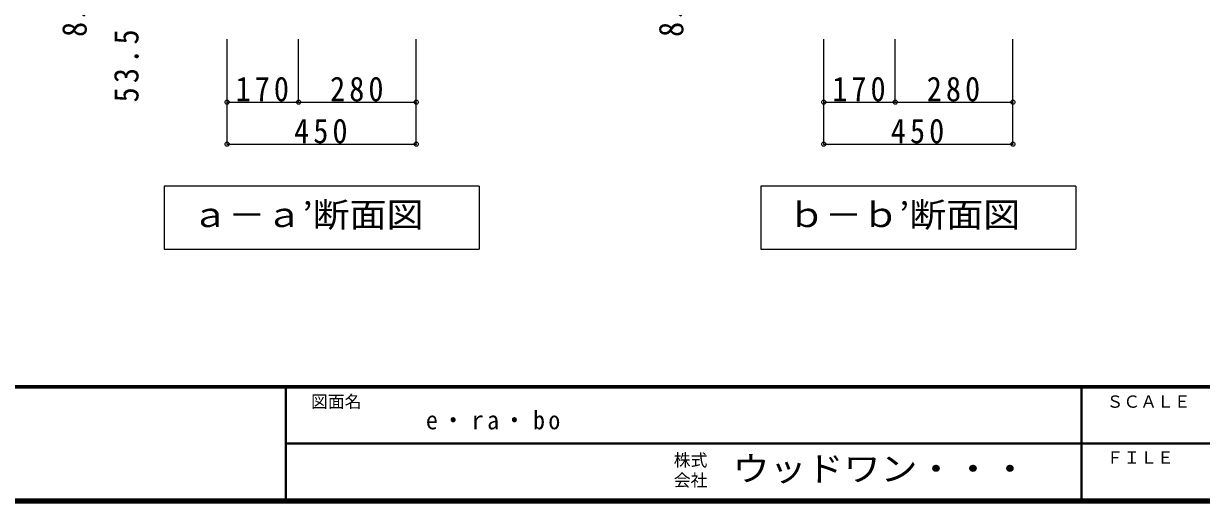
# Model space of a CAD drawing. Units: millimetres, scale not verified. Extents: x -3922 to 3878, y -2932 to 2722.
# Drawn here: x -646 to 2157, y -2864 to -1724 of the extents above; entities that cross this region are included whole.
import ezdxf
from ezdxf.enums import TextEntityAlignment as Align

# ---------------------------------------------------------------- set-up
doc = ezdxf.new("R2010")
doc.units = ezdxf.units.MM
doc.header["$LTSCALE"] = 20
doc.header["$PDMODE"] = 32
doc.header["$PDSIZE"] = 10
for name, color, linetype, lineweight in [('0-A_文字', 7, 'Continuous', 18), ('0-B_寸法', 7, 'Continuous', 9), ('F-1_枠', 6, 'Continuous', 40)]:
    doc.layers.add(name, color=color, linetype=linetype, lineweight=lineweight)
doc.layers.add('F-A_文字', color=7, linetype='Continuous')
doc.styles.add('ＭＳ ゴシック', font='')
doc.styles.get('ＭＳ ゴシック').set_extended_font_data('MS Gothic')

msp = doc.modelspace()

# ---------------------------------------------------------------- linework, layer by layer
at = {"layer": '0-A_文字'}
for p, q in [((438.33, -2111.27), (438.33, -2261.27)), ((1858.33, -2111.27), (1858.33, -2261.27)), ((-311.67, -2261.27), (438.33, -2261.27)), ((1108.33, -2261.27), (1858.33, -2261.27))]:
    msp.add_line(p, q, dxfattribs=at)
for points in [[(438.33, -2111.27), (-311.67, -2111.27), (-311.67, -2261.27)], [(1858.33, -2111.27), (1108.33, -2111.27), (1108.33, -2261.27)]]:
    msp.add_lwpolyline(points, dxfattribs=at)
at = {"layer": '0-B_寸法', "color": 4}
for p, q in [((-161.67, -2011.27), (-161.67, -1761.27)), ((8.33, -1911.27), (8.33, -1761.27)), ((288.33, -2011.27), (288.33, -1761.27)), ((1258.33, -2011.27), (1258.33, -1761.27)), ((1428.33, -1911.27), (1428.33, -1761.27)), ((1708.33, -2011.27), (1708.33, -1761.27)), ((-161.67, -1911.27), (288.33, -1911.27)), ((1258.33, -1911.27), (1708.33, -1911.27)), ((-161.67, -2011.27), (288.33, -2011.27)), ((1258.33, -2011.27), (1708.33, -2011.27))]:
    msp.add_line(p, q, dxfattribs=at)
at = {"layer": '0-B_寸法'}
for p in [(-161.67, -1911.27), (8.33, -1911.27), (288.33, -1911.27), (1258.33, -1911.27), (1428.33, -1911.27), (1708.33, -1911.27), (-161.67, -2011.27), (288.33, -2011.27), (1258.33, -2011.27), (1708.33, -2011.27)]:
    msp.add_point(p, dxfattribs=at)
at = {"layer": 'F-1_枠'}
for p, q in [((3877.97, -2587.71), (-3922.03, -2587.71)), ((3877.97, -2591.04), (-3922.03, -2591.04)), ((-22.03, -2591.04), (-22.03, -2857.71)), ((1871.3, -2591.04), (1871.3, -2857.71)), ((-22.03, -2724.37), (3871.3, -2724.38)), ((3877.97, -2857.71), (-3922.03, -2857.71)), ((3877.97, -2861.04), (-3922.03, -2861.04)), ((3877.97, -2864.37), (-3922.03, -2864.37))]:
    msp.add_line(p, q, dxfattribs=at)

# ---------------------------------------------------------------- texts
at = {"layer": '0-A_文字', "style": 'ＭＳ ゴシック', "width": 1.1}
for s, p in [('ａ－ａ’断面図', (-246.67, -2226.27)), ('ｂ－ｂ’断面図', (1173.33, -2226.27))]:
    msp.add_text(s, height=58.65, dxfattribs=at).set_placement(p, align=Align.BOTTOM_LEFT)
at = {"layer": '0-A_文字', "insert": (311.3, -2691.04), "char_height": 43.99, "attachment_point": 7, "style": 'ＭＳ ゴシック'}
msp.add_mtext('\\T1.28;\\W0.95;e・ra・bo', dxfattribs=at)
at = {"layer": '0-B_寸法', "char_height": 58.65, "attachment_point": 7, "rotation": 90, "style": 'ＭＳ ゴシック'}
for s, insert in [('\\T1.28;\\W0.9;85.5', (-494.99, -1756.02)), ('\\T1.28;\\W0.9;85.5', (925.01, -1756.02)), ('\\T1.28;\\W0.9;53.5', (-371.67, -1911.84))]:
    msp.add_mtext(s, dxfattribs=dict(at, insert=insert))
at = {"layer": '0-B_寸法', "char_height": 58.65, "attachment_point": 7, "style": 'ＭＳ ゴシック'}
for s, insert in [('\\T1.27;\\W0.9;170', (-141.67, -1910.06)), ('\\T1.27;\\W0.9;280', (83.33, -1910.06)), ('\\T1.27;\\W0.9;170', (1278.33, -1910.06)), ('\\T1.27;\\W0.9;280', (1503.33, -1910.06)), ('\\T1.27;\\W0.9;450', (-2.21, -2010.06)), ('\\T1.27;\\W0.9;450', (1417.79, -2010.06))]:
    msp.add_mtext(s, dxfattribs=dict(at, insert=insert))
at = {"layer": 'F-A_文字', "style": 'ＭＳ ゴシック'}
for s, p in [('図面名', (37.97, -2647.71)), ('ＳＣＡＬＥ', (1931.3, -2647.71)), ('株式', (901.3, -2787.04)), ('ＦＩＬＥ', (1931.3, -2781.04)), ('会社', (901.3, -2835.04))]:
    msp.add_text(s, height=29.33, dxfattribs=at).set_placement(p, align=Align.BOTTOM_LEFT)
at = {"layer": 'F-A_文字', "style": 'ＭＳ ゴシック', "width": 1.1}
msp.add_text('ウッドワン・・・', height=58.65, dxfattribs=at).set_placement((1041.3, -2831.04), align=Align.BOTTOM_LEFT)

doc.saveas('drawing.dxf')
